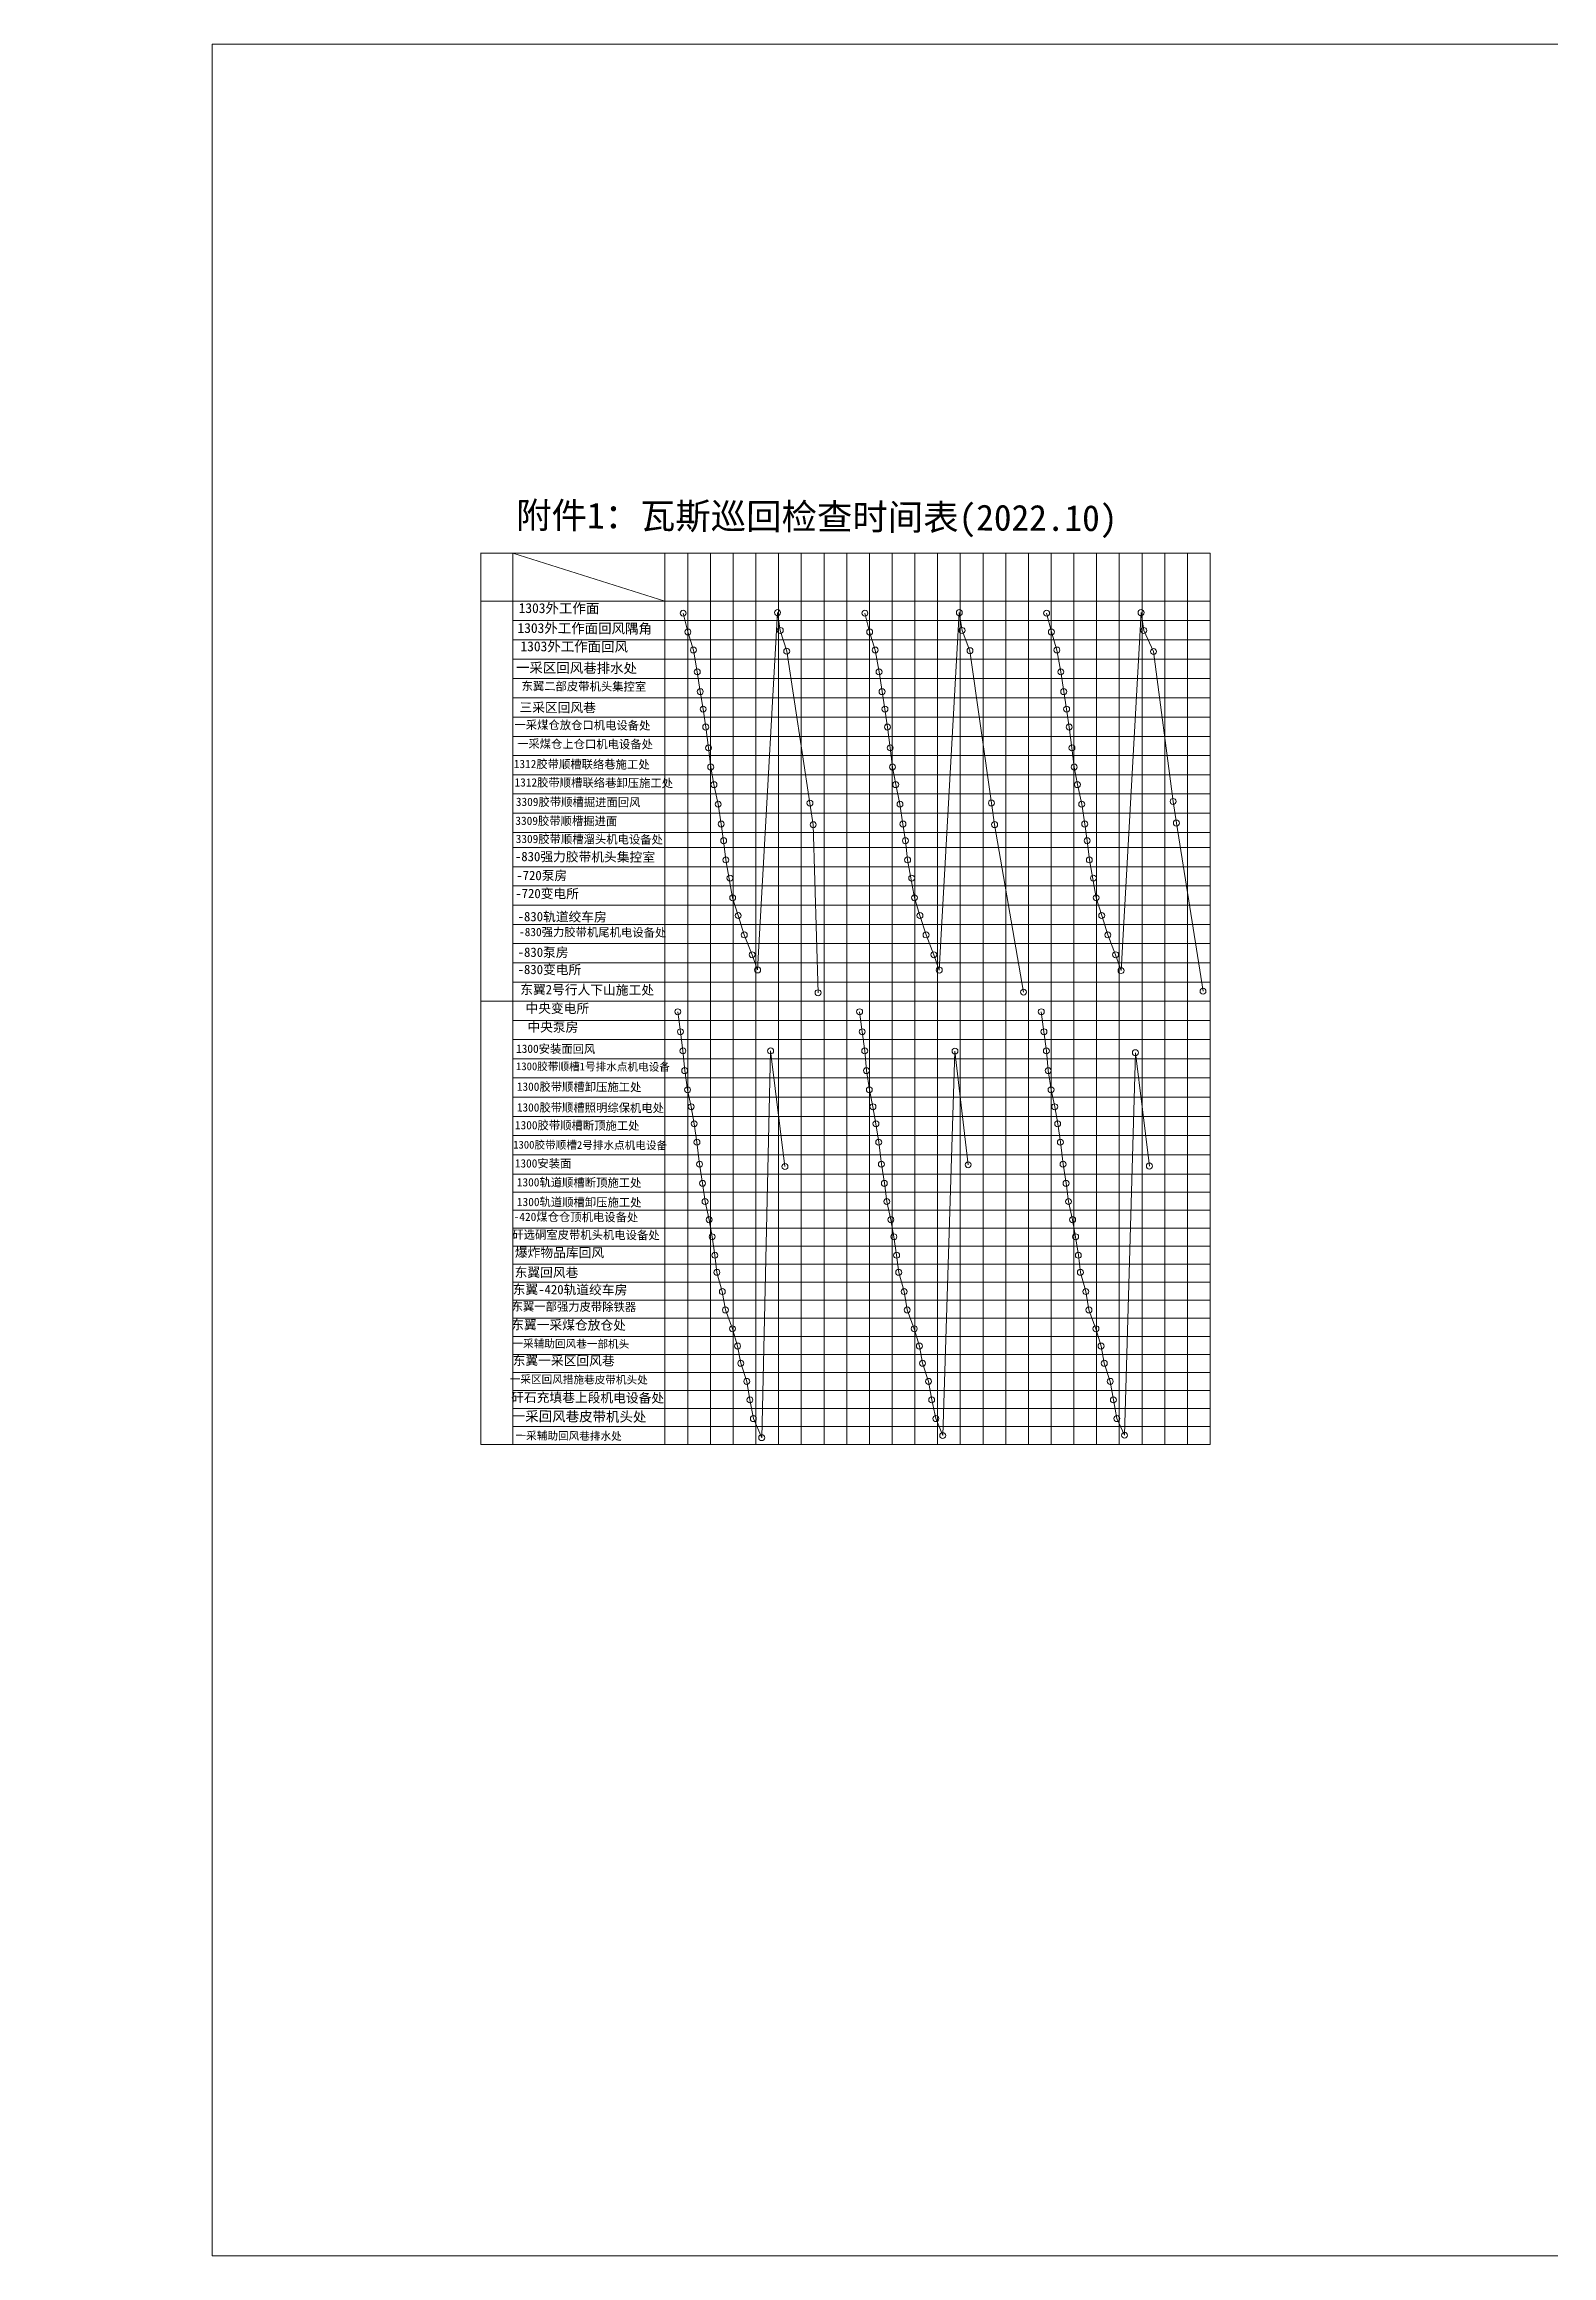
# Model space of a CAD drawing. Header units: inches. Extents: x -211412 to -11687, y -5 to 7052.
# Drawn here: x -208450 to -207869, y 6200 to 7052 of the extents above; entities that cross this region are included whole.
import ezdxf

# ---------------------------------------------------------------- set-up
doc = ezdxf.new("R2010")
doc.units = ezdxf.units.IN
doc.header["$MEASUREMENT"] = 0
doc.linetypes.add('CKSDHX1', pattern=[36, 30, -2, 0, -2, 0, -2])
doc.layers.get('0').update_dxf_attribs({"lineweight": 0})
doc.layers.add('通防巷道名称', color=7, linetype='CKSDHX1')

msp = doc.modelspace()

# ---------------------------------------------------------------- linework, layer by layer
at = {"color": 7}
for p, q in [((-208281.85, 6837.18), (-208281.85, 6855.69)), ((-208269.53, 6855.69), (-208210.91, 6837.18)), ((-208269.51, 6837.18), (-208269.51, 6855.69)), ((-208210.89, 6855.69), (-208210.89, 6683.08)), ((-208202.11, 6855.69), (-208202.11, 6683.08)), ((-208193.39, 6855.69), (-208193.39, 6683.08)), ((-208184.61, 6855.69), (-208184.61, 6683.08)), ((-208175.85, 6855.69), (-208175.85, 6683.08)), ((-208167.1, 6855.69), (-208167.1, 6683.08)), ((-208158.38, 6855.69), (-208158.38, 6683.08)), ((-208149.6, 6855.69), (-208149.6, 6683.08)), ((-208140.84, 6855.69), (-208140.84, 6683.08)), ((-208132.09, 6855.69), (-208132.09, 6683.08)), ((-208123.34, 6855.69), (-208123.34, 6683.08)), ((-208114.59, 6855.69), (-208114.59, 6683.08)), ((-208105.83, 6855.69), (-208105.83, 6683.08)), ((-208097.08, 6855.69), (-208097.08, 6683.08)), ((-208088.33, 6855.69), (-208088.33, 6683.08)), ((-208079.58, 6855.69), (-208079.58, 6683.08)), ((-208070.83, 6855.69), (-208070.83, 6683.08)), ((-208062.07, 6855.69), (-208062.07, 6683.08)), ((-208053.32, 6855.69), (-208053.32, 6683.08)), ((-208044.57, 6855.69), (-208044.57, 6683.08)), ((-208035.85, 6855.69), (-208035.85, 6683.08)), ((-208027.06, 6855.69), (-208027.06, 6683.08)), ((-208018.31, 6855.69), (-208018.31, 6683.08)), ((-208009.56, 6855.69), (-208009.56, 6683.08)), ((-208000.84, 6855.69), (-208000.84, 6837.18)), ((-208281.85, 6762.91), (-208281.85, 6837.18)), ((-208269.51, 6683.08), (-208269.51, 6837.18)), ((-208000.84, 6837.18), (-208000.84, 6734.86)), ((-208269.51, 6814.81), (-208000.82, 6814.81)), ((-208269.53, 6799.9), (-208000.86, 6799.9)), ((-208269.53, 6792.5), (-208000.86, 6792.5)), ((-208269.53, 6785.1), (-208000.86, 6785.1)), ((-208269.53, 6777.71), (-208000.86, 6777.71)), ((-208269.53, 6770.31), (-208000.86, 6770.31)), ((-208281.85, 6734.86), (-208281.85, 6762.91)), ((-208269.51, 6762.91), (-208000.86, 6762.91)), ((-208269.63, 6755.52), (-208000.96, 6755.52)), ((-208269.63, 6748.12), (-208000.96, 6748.12)), ((-208269.63, 6742.25), (-208000.96, 6742.25)), ((-208281.85, 6683.08), (-208281.85, 6734.86)), ((-208269.63, 6734.86), (-208000.84, 6734.86)), ((-208269.51, 6734.86), (-208000.84, 6734.86)), ((-208000.84, 6734.86), (-208000.84, 6683.08)), ((-208269.51, 6727.46), (-208000.84, 6727.46)), ((-208269.51, 6720.06), (-208000.84, 6720.06)), ((-208269.51, 6712.67), (-208000.84, 6712.67)), ((-208269.51, 6705.27), (-208000.84, 6705.27)), ((-208269.51, 6697.87), (-208000.84, 6697.87)), ((-208269.51, 6690.47), (-208000.84, 6690.47)), ((-208281.85, 6512.25), (-208281.85, 6683.08)), ((-208281.85, 6683.08), (-208000.84, 6683.08)), ((-208269.51, 6512.25), (-208269.51, 6683.08)), ((-208210.89, 6683.08), (-208210.89, 6512.25)), ((-208202.11, 6683.08), (-208202.11, 6512.25)), ((-208193.39, 6683.08), (-208193.39, 6512.25)), ((-208184.61, 6683.08), (-208184.61, 6512.25)), ((-208175.85, 6683.08), (-208175.85, 6512.25)), ((-208167.1, 6683.08), (-208167.1, 6512.25)), ((-208158.38, 6683.08), (-208158.38, 6512.25)), ((-208149.6, 6683.08), (-208149.6, 6512.25)), ((-208140.84, 6683.08), (-208140.84, 6512.25)), ((-208132.09, 6683.08), (-208132.09, 6512.25)), ((-208123.34, 6683.08), (-208123.34, 6512.25)), ((-208114.59, 6683.08), (-208114.59, 6512.25)), ((-208105.83, 6683.08), (-208105.83, 6512.25)), ((-208097.08, 6683.08), (-208097.08, 6512.25)), ((-208088.33, 6683.08), (-208088.33, 6512.25)), ((-208079.58, 6683.08), (-208079.58, 6512.25)), ((-208070.83, 6683.08), (-208070.83, 6512.25)), ((-208062.07, 6683.08), (-208062.07, 6512.25)), ((-208053.32, 6683.08), (-208053.32, 6512.25)), ((-208044.57, 6683.08), (-208044.57, 6512.25)), ((-208035.85, 6683.08), (-208035.85, 6512.25)), ((-208027.06, 6683.08), (-208027.06, 6512.25)), ((-208018.31, 6683.08), (-208018.31, 6512.25)), ((-208009.56, 6683.08), (-208009.56, 6512.25)), ((-208000.84, 6683.08), (-208000.84, 6512.25)), ((-208269.51, 6675.68), (-208000.84, 6675.68)), ((-208269.51, 6668.28), (-208000.84, 6668.28)), ((-208269.51, 6660.89), (-208000.84, 6660.89)), ((-208269.51, 6653.49), (-208000.84, 6653.49)), ((-208269.51, 6646.09), (-208000.84, 6646.09)), ((-208269.51, 6638.69), (-208000.84, 6638.69)), ((-208269.51, 6631.3), (-208000.84, 6631.3)), ((-208269.51, 6623.9), (-208000.84, 6623.9)), ((-208281.85, 6512.25), (-208281.85, 6616.5)), ((-208269.51, 6616.5), (-208000.84, 6616.5)), ((-208202.11, 6616.5), (-208202.11, 6512.25)), ((-208184.61, 6616.5), (-208184.61, 6512.25)), ((-208175.85, 6616.5), (-208175.85, 6512.25)), ((-208167.1, 6616.5), (-208167.1, 6512.25)), ((-208158.35, 6616.5), (-208158.35, 6512.25)), ((-208149.6, 6616.5), (-208149.6, 6512.25)), ((-208140.84, 6616.5), (-208140.84, 6512.25)), ((-208269.48, 6609.55), (-208000.81, 6609.55)), ((-208269.51, 6602.6), (-208000.84, 6602.6)), ((-208269.51, 6602.6), (-208000.84, 6602.6)), ((-208269.48, 6595.65), (-208000.81, 6595.65)), ((-208269.51, 6588.7), (-208000.84, 6588.7)), ((-208269.48, 6581.75), (-208000.84, 6581.75)), ((-208269.51, 6574.8), (-208000.84, 6574.8)), ((-208269.51, 6574.8), (-208000.84, 6574.8)), ((-208269.51, 6560.9), (-208000.84, 6560.9)), ((-208269.48, 6567.85), (-208000.84, 6567.85)), ((-208269.48, 6553.95), (-208000.84, 6553.95)), ((-208269.51, 6547), (-208000.84, 6547)), ((-208269.51, 6540.05), (-208000.84, 6540.05)), ((-208269.51, 6533.1), (-208000.84, 6533.1)), ((-208269.51, 6526.15), (-208000.84, 6526.15)), ((-208269.51, 6519.2), (-208000.84, 6519.2)), ((-208281.85, 6512.25), (-208000.84, 6512.25))]:
    msp.add_line(p, q, dxfattribs=at)
for p, q in [((-208281.85, 6837.18), (-208000.84, 6837.18)), ((-208269.51, 6829.73), (-208000.84, 6829.73)), ((-208203.9, 6832.57), (-208202.06, 6825.32)), ((-208202.06, 6825.32), (-208199.93, 6818.38)), ((-208175.2, 6695.1), (-208167.51, 6832.78)), ((-208167.51, 6832.78), (-208166.46, 6825.92)), ((-208166.46, 6825.92), (-208163.97, 6817.91)), ((-208133.85, 6832.57), (-208132.02, 6825.32)), ((-208132.02, 6825.32), (-208129.89, 6818.38)), ((-208105.2, 6695.06), (-208097.47, 6832.78)), ((-208097.47, 6832.78), (-208096.41, 6825.92)), ((-208096.41, 6825.92), (-208093.36, 6818.1)), ((-208063.83, 6832.57), (-208062, 6825.32)), ((-208062, 6825.32), (-208059.87, 6818.38)), ((-208035.15, 6694.88), (-208027.45, 6832.78)), ((-208027.45, 6832.78), (-208026.39, 6825.92)), ((-208026.39, 6825.92), (-208022.63, 6817.8)), ((-208269.51, 6822.27), (-208000.84, 6822.27)), ((-208199.93, 6818.38), (-208198.43, 6809.95)), ((-208163.97, 6817.91), (-208155.02, 6759.38)), ((-208129.89, 6818.38), (-208128.39, 6809.95)), ((-208093.36, 6818.1), (-208085.1, 6759.43)), ((-208059.87, 6818.38), (-208058.37, 6809.95)), ((-208022.63, 6817.8), (-208015.09, 6760.04)), ((-208198.43, 6809.95), (-208197.3, 6802.33)), ((-208128.39, 6809.95), (-208127.25, 6802.33)), ((-208058.37, 6809.95), (-208057.23, 6802.33)), ((-208269.51, 6807.36), (-208000.84, 6807.36)), ((-208197.3, 6802.33), (-208196.19, 6795.59)), ((-208127.25, 6802.33), (-208126.14, 6795.59)), ((-208057.23, 6802.33), (-208056.12, 6795.59)), ((-208196.19, 6795.59), (-208195.2, 6788.7)), ((-208126.14, 6795.59), (-208125.16, 6788.7)), ((-208056.12, 6795.59), (-208055.14, 6788.7)), ((-208195.2, 6788.7), (-208194.14, 6780.67)), ((-208125.16, 6788.7), (-208124.1, 6780.67)), ((-208055.14, 6788.7), (-208054.08, 6780.67)), ((-208194.14, 6780.67), (-208193.27, 6773.29)), ((-208124.1, 6780.67), (-208123.22, 6773.29)), ((-208054.08, 6780.67), (-208053.21, 6773.29)), ((-208193.27, 6773.29), (-208192.03, 6766.5)), ((-208192.03, 6766.5), (-208190.38, 6758.97)), ((-208123.22, 6773.29), (-208121.98, 6766.5)), ((-208121.98, 6766.5), (-208120.33, 6758.97)), ((-208053.21, 6773.29), (-208051.96, 6766.5)), ((-208051.96, 6766.5), (-208050.32, 6758.97)), ((-208190.38, 6758.97), (-208189.23, 6751.33)), ((-208155.02, 6759.38), (-208153.77, 6751.06)), ((-208120.33, 6758.97), (-208119.18, 6751.33)), ((-208085.1, 6759.43), (-208083.86, 6751.12)), ((-208050.32, 6758.97), (-208049.16, 6751.33)), ((-208015.09, 6760.04), (-208013.84, 6751.72)), ((-208189.23, 6751.33), (-208188.28, 6744.9)), ((-208153.77, 6751.06), (-208151.9, 6686.33)), ((-208119.18, 6751.33), (-208118.24, 6744.9)), ((-208083.86, 6751.12), (-208072.73, 6686.56)), ((-208049.16, 6751.33), (-208048.22, 6744.9)), ((-208013.84, 6751.72), (-208003.57, 6686.94)), ((-208188.28, 6744.9), (-208187.44, 6737.51)), ((-208118.24, 6744.9), (-208117.39, 6737.51)), ((-208048.22, 6744.9), (-208047.37, 6737.51)), ((-208187.44, 6737.51), (-208184.81, 6722.92)), ((-208117.39, 6737.51), (-208114.76, 6722.92)), ((-208047.37, 6737.51), (-208044.74, 6722.92)), ((-208184.81, 6722.92), (-208182.67, 6716.09)), ((-208114.76, 6722.92), (-208112.63, 6716.09)), ((-208044.74, 6722.92), (-208042.61, 6716.09)), ((-208182.67, 6716.09), (-208180.33, 6708.62)), ((-208112.63, 6716.09), (-208110.28, 6708.62)), ((-208042.61, 6716.09), (-208040.26, 6708.62)), ((-208180.33, 6708.62), (-208177.31, 6700.97)), ((-208110.28, 6708.62), (-208107.27, 6700.97)), ((-208040.26, 6708.62), (-208037.25, 6700.97)), ((-208177.31, 6700.97), (-208175.2, 6695.1)), ((-208107.27, 6700.97), (-208105.2, 6695.06)), ((-208037.25, 6700.97), (-208035.15, 6694.88)), ((-208205.94, 6679.01), (-208204.94, 6671.3)), ((-208204.94, 6671.3), (-208203.98, 6663.94)), ((-208135.89, 6679.01), (-208134.89, 6671.3)), ((-208134.89, 6671.3), (-208133.93, 6663.94)), ((-208065.88, 6679.01), (-208064.87, 6671.3)), ((-208064.87, 6671.3), (-208063.91, 6663.94)), ((-208203.98, 6663.94), (-208203.3, 6656.32)), ((-208173.61, 6514.92), (-208170.19, 6663.93)), ((-208170.19, 6663.93), (-208164.65, 6619.39)), ((-208133.93, 6663.94), (-208133.25, 6656.32)), ((-208103.87, 6515.75), (-208099.14, 6663.83)), ((-208099.14, 6663.83), (-208094.08, 6620.04)), ((-208063.91, 6663.94), (-208063.23, 6656.32)), ((-208033.81, 6515.88), (-208029.62, 6663.22)), ((-208029.62, 6663.22), (-208024.22, 6619.58)), ((-208203.3, 6656.32), (-208202.18, 6648.95)), ((-208133.25, 6656.32), (-208132.14, 6648.95)), ((-208063.23, 6656.32), (-208062.12, 6648.95)), ((-208202.18, 6648.95), (-208200.79, 6642.41)), ((-208132.14, 6648.95), (-208130.74, 6642.41)), ((-208062.12, 6648.95), (-208060.72, 6642.41)), ((-208200.79, 6642.41), (-208199.64, 6635.85)), ((-208130.74, 6642.41), (-208129.59, 6635.85)), ((-208060.72, 6642.41), (-208059.57, 6635.85)), ((-208199.64, 6635.85), (-208198.58, 6628.75)), ((-208198.58, 6628.75), (-208197.56, 6620.28)), ((-208129.59, 6635.85), (-208128.54, 6628.75)), ((-208128.54, 6628.75), (-208127.51, 6620.28)), ((-208059.57, 6635.85), (-208058.52, 6628.75)), ((-208058.52, 6628.75), (-208057.49, 6620.28)), ((-208197.56, 6620.28), (-208196.41, 6612.91)), ((-208127.51, 6620.28), (-208126.36, 6612.91)), ((-208057.49, 6620.28), (-208056.34, 6612.91)), ((-208196.41, 6612.91), (-208195.46, 6605.89)), ((-208126.36, 6612.91), (-208125.41, 6605.89)), ((-208056.34, 6612.91), (-208055.4, 6605.89)), ((-208195.46, 6605.89), (-208193.88, 6598.88)), ((-208125.41, 6605.89), (-208123.83, 6598.88)), ((-208055.4, 6605.89), (-208053.81, 6598.88)), ((-208193.88, 6598.88), (-208192.73, 6592.32)), ((-208123.83, 6598.88), (-208122.68, 6592.32)), ((-208053.81, 6598.88), (-208052.66, 6592.32)), ((-208192.73, 6592.32), (-208191.67, 6585.21)), ((-208122.68, 6592.32), (-208121.62, 6585.21)), ((-208052.66, 6592.32), (-208051.61, 6585.21)), ((-208191.67, 6585.21), (-208190.88, 6578.62)), ((-208190.88, 6578.62), (-208188.79, 6571.21)), ((-208121.62, 6585.21), (-208120.83, 6578.62)), ((-208120.83, 6578.62), (-208118.74, 6571.21)), ((-208051.61, 6585.21), (-208050.82, 6578.62)), ((-208050.82, 6578.62), (-208048.72, 6571.21)), ((-208188.79, 6571.21), (-208187.6, 6564.14)), ((-208118.74, 6571.21), (-208117.55, 6564.14)), ((-208048.72, 6571.21), (-208047.53, 6564.14)), ((-208187.6, 6564.14), (-208184.89, 6556.88)), ((-208117.55, 6564.14), (-208114.84, 6556.88)), ((-208047.53, 6564.14), (-208044.82, 6556.88)), ((-208184.89, 6556.88), (-208182.92, 6550.23)), ((-208114.84, 6556.88), (-208112.87, 6550.23)), ((-208044.82, 6556.88), (-208042.85, 6550.23)), ((-208182.92, 6550.23), (-208181.69, 6543.58)), ((-208181.69, 6543.58), (-208179.38, 6536.62)), ((-208112.87, 6550.23), (-208111.64, 6543.58)), ((-208111.64, 6543.58), (-208109.34, 6536.62)), ((-208042.85, 6550.23), (-208041.62, 6543.58)), ((-208041.62, 6543.58), (-208039.32, 6536.62)), ((-208179.38, 6536.62), (-208178.17, 6529.49)), ((-208109.34, 6536.62), (-208108.12, 6529.49)), ((-208039.32, 6536.62), (-208038.1, 6529.49)), ((-208178.17, 6529.49), (-208176.84, 6522.26)), ((-208108.12, 6529.49), (-208106.49, 6522.26)), ((-208038.1, 6529.49), (-208036.77, 6522.26)), ((-208176.84, 6522.26), (-208173.61, 6514.92)), ((-208106.49, 6522.26), (-208103.87, 6515.75)), ((-208036.77, 6522.26), (-208033.81, 6515.88))]:
    msp.add_line(p, q)
msp.add_lwpolyline([(-208385.33, 7051.76), (-207499.14, 7051.76), (-207499.14, 6199.75), (-208385.33, 6199.75)], close=True)
msp.add_lwpolyline([(-208281.97, 6855.69), (-208000.84, 6855.69)], dxfattribs=at)
for centre in [(-208203.9, 6832.57), (-208167.51, 6832.78), (-208133.85, 6832.57), (-208097.47, 6832.78), (-208063.83, 6832.57), (-208027.45, 6832.78), (-208202.06, 6825.32), (-208166.46, 6825.92), (-208132.02, 6825.32), (-208096.41, 6825.92), (-208062, 6825.32), (-208026.39, 6825.92), (-208199.93, 6818.38), (-208163.97, 6817.91), (-208129.89, 6818.38), (-208093.36, 6818.1), (-208059.87, 6818.38), (-208022.63, 6817.8), (-208198.43, 6809.95), (-208128.39, 6809.95), (-208058.37, 6809.95), (-208197.3, 6802.33), (-208127.25, 6802.33), (-208057.23, 6802.33), (-208196.19, 6795.59), (-208126.14, 6795.59), (-208056.12, 6795.59), (-208195.2, 6788.7), (-208125.16, 6788.7), (-208055.14, 6788.7), (-208194.14, 6780.67), (-208193.27, 6773.29), (-208124.1, 6780.67), (-208123.22, 6773.29), (-208054.08, 6780.67), (-208053.21, 6773.29), (-208192.03, 6766.5), (-208121.98, 6766.5), (-208051.96, 6766.5), (-208190.38, 6758.97), (-208155.02, 6759.38), (-208120.33, 6758.97), (-208085.1, 6759.43), (-208050.32, 6758.97), (-208015.09, 6760.04), (-208189.23, 6751.33), (-208153.77, 6751.06), (-208119.18, 6751.33), (-208083.86, 6751.12), (-208049.16, 6751.33), (-208013.84, 6751.72), (-208188.28, 6744.9), (-208118.24, 6744.9), (-208048.22, 6744.9), (-208187.44, 6737.51), (-208185.86, 6730.48), (-208117.39, 6737.51), (-208115.81, 6730.48), (-208047.37, 6737.51), (-208045.79, 6730.48), (-208184.81, 6722.92), (-208114.76, 6722.92), (-208044.74, 6722.92), (-208182.67, 6716.09), (-208112.63, 6716.09), (-208042.61, 6716.09), (-208180.33, 6708.62), (-208110.28, 6708.62), (-208040.26, 6708.62), (-208177.31, 6700.97), (-208107.27, 6700.97), (-208037.25, 6700.97), (-208175.2, 6695.1), (-208105.2, 6695.06), (-208035.15, 6694.88), (-208205.94, 6679.01), (-208151.9, 6686.33), (-208135.89, 6679.01), (-208135.89, 6679.01), (-208135.89, 6679.01), (-208135.89, 6679.01), (-208135.89, 6679.01), (-208135.89, 6679.01), (-208135.89, 6679.01), (-208135.89, 6679.01), (-208135.89, 6679.01), (-208135.89, 6679.01), (-208135.89, 6679.01), (-208135.89, 6679.01), (-208135.89, 6679.01), (-208135.89, 6679.01), (-208135.89, 6679.01), (-208072.73, 6686.56), (-208065.88, 6679.01), (-208065.88, 6679.01), (-208065.88, 6679.01), (-208065.88, 6679.01), (-208065.88, 6679.01), (-208065.88, 6679.01), (-208065.88, 6679.01), (-208065.88, 6679.01), (-208065.88, 6679.01), (-208065.88, 6679.01), (-208065.88, 6679.01), (-208065.88, 6679.01), (-208065.88, 6679.01), (-208065.88, 6679.01), (-208065.88, 6679.01), (-208003.57, 6686.94), (-208204.94, 6671.3), (-208134.89, 6671.3), (-208064.87, 6671.3), (-208203.98, 6663.94), (-208170.19, 6663.93), (-208133.93, 6663.94), (-208099.14, 6663.83), (-208063.91, 6663.94), (-208029.62, 6663.22), (-208203.3, 6656.32), (-208133.25, 6656.32), (-208063.23, 6656.32), (-208202.18, 6648.95), (-208132.14, 6648.95), (-208062.12, 6648.95), (-208200.79, 6642.41), (-208200.79, 6642.41), (-208130.74, 6642.41), (-208130.74, 6642.41), (-208060.72, 6642.41), (-208060.72, 6642.41), (-208199.64, 6635.85), (-208199.64, 6635.85), (-208198.58, 6628.75), (-208198.58, 6628.75), (-208129.59, 6635.85), (-208129.59, 6635.85), (-208128.54, 6628.75), (-208128.54, 6628.75), (-208059.57, 6635.85), (-208059.57, 6635.85), (-208058.52, 6628.75), (-208058.52, 6628.75), (-208197.56, 6620.28), (-208164.65, 6619.39), (-208127.51, 6620.28), (-208094.08, 6620.04), (-208057.49, 6620.28), (-208024.22, 6619.58), (-208196.41, 6612.91), (-208126.36, 6612.91), (-208056.34, 6612.91), (-208195.46, 6605.89), (-208125.41, 6605.89), (-208055.4, 6605.89), (-208193.88, 6598.88), (-208193.88, 6598.88), (-208193.88, 6598.88), (-208193.88, 6598.88), (-208123.83, 6598.88), (-208123.83, 6598.88), (-208123.83, 6598.88), (-208123.83, 6598.88), (-208053.81, 6598.88), (-208053.81, 6598.88), (-208053.81, 6598.88), (-208053.81, 6598.88), (-208192.73, 6592.32), (-208192.73, 6592.32), (-208191.67, 6585.21), (-208191.67, 6585.21), (-208122.68, 6592.32), (-208122.68, 6592.32), (-208121.62, 6585.21), (-208121.62, 6585.21), (-208052.66, 6592.32), (-208052.66, 6592.32), (-208051.61, 6585.21), (-208051.61, 6585.21), (-208190.88, 6578.62), (-208190.88, 6578.62), (-208120.83, 6578.62), (-208120.83, 6578.62), (-208050.82, 6578.62), (-208050.82, 6578.62), (-208188.79, 6571.21), (-208188.79, 6571.21), (-208118.74, 6571.21), (-208118.74, 6571.21), (-208048.72, 6571.21), (-208048.72, 6571.21), (-208187.6, 6564.14), (-208117.55, 6564.14), (-208047.53, 6564.14), (-208184.89, 6556.88), (-208114.84, 6556.88), (-208044.82, 6556.88), (-208182.92, 6550.23), (-208181.69, 6543.58), (-208112.87, 6550.23), (-208111.64, 6543.58), (-208042.85, 6550.23), (-208041.62, 6543.58), (-208179.38, 6536.62), (-208109.34, 6536.62), (-208039.32, 6536.62), (-208178.17, 6529.49), (-208108.12, 6529.49), (-208038.1, 6529.49), (-208176.84, 6522.26), (-208106.49, 6522.26), (-208036.77, 6522.26), (-208173.61, 6514.92), (-208103.87, 6515.75), (-208033.81, 6515.88)]:
    msp.add_circle(centre, 1.15, dxfattribs=at)

# ---------------------------------------------------------------- texts
at = {"layer": '通防巷道名称', "color": 0, "linetype": 'Continuous', "lineweight": 30, "attachment_point": 1, "rotation": 359.70445}
for s, insert, char_height, width in [('{\\fSimSun|b0|i0|c134|p34;\\C7;附件1：瓦斯巡回检查时间表\\Ftxt|c134;(2022.10)}', (-208268.21, 6875.35), 10, 315.7873), ('{\\fSimSun|b0|i0|c134|p34;\\C7;1303外工作面}', (-208267.26, 6836.45), 3.8, 67.4626), ('{\\fSimSun|b0|i0|c134|p34;\\C7;1303外工作面回风隅角}', (-208267.7, 6828.77), 3.8, 67.4626), ('{\\fSimSun|b0|i0|c134|p34;\\C7;1303外工作面回风}', (-208266.56, 6821.72), 3.8, 67.4626), ('{\\fSimSun|b0|i0|c134|p34;\\C7;一采区回风巷排水处}', (-208268.3, 6813.5), 3.8, 67.4626), ('{\\fSimSun|b0|i0|c134|p2;东翼二部皮带机头集控室}', (-208266.13, 6806.08), 3.2, 67.4626), ('{\\fSimSun|b0|i0|c134|p34;\\C7;一采煤仓放仓口机电设备处}', (-208268.87, 6791.15), 3.2, 95.9772), ('{\\fSimSun|b0|i0|c134|p34;三采区回风巷}', (-208266.95, 6798.11), 3.6, 67.4626), ('{\\fSimSun|b0|i0|c134|p34;\\C7;一采煤仓上仓口机电设备处}', (-208267.89, 6783.87), 3.2, 95.9772), ('{\\fSimSun|b0|i0|c134|p34;\\C7;1312胶带顺槽联络巷施工处}', (-208269.15, 6776.1), 3.2, 67.4626), ('{\\fSimSun|b0|i0|c134|p34;-830强力胶带机头集控室}', (-208268.7, 6740.65), 3.6, 67.4626), ('{\\fSimSun|b0|i0|c134|p34;-720泵房}', (-208268.18, 6733.37), 3.6, 67.4626), ('{\\fSimSun|b0|i0|c134|p34;-720变电所}', (-208268.56, 6726.42), 3.6, 67.4626), ('{\\fSimSun|b0|i0|c134|p34;-830轨道绞车房}', (-208267.66, 6717.51), 3.6, 67.4626), ('{\\fSimSun|b0|i0|c134|p34;-830强力胶带机尾机电设备处}', (-208267.11, 6711.37), 3.2, 67.4626), ('{\\fSimSun|b0|i0|c134|p34;-830变电所}', (-208267.67, 6697.15), 3.6, 67.4626), ('{\\fSimSun|b0|i0|c134|p34;-830泵房}', (-208267.64, 6703.78), 3.6, 67.4626), ('{\\fSimSun|b0|i0|c134|p34;东翼2号行人下山施工处}', (-208266.65, 6689.41), 3.6, 67.4626), ('{\\fSimSun|b0|i0|c134|p34;\\C7;中央变电所}', (-208264.64, 6682.2), 3.6, 67.4626), ('{\\fSimSun|b0|i0|c134|p34;\\C7;中央泵房}', (-208263.9, 6674.99), 3.6, 67.4626), ('{\\fSimSun|b0|i0|c134|p34;\\C7;1300安装面回风}', (-208268.25, 6666.38), 3.2, 67.4626), ('{\\fSimSun|b0|i0|c134|p34;\\C7;1300胶带顺槽1号排水点机电设备}', (-208268.27, 6659.52), 3, 67.4626), ('{\\fSimSun|b0|i0|c134|p34;\\C7;1300胶带顺槽卸压施工处}', (-208267.97, 6651.78), 3.2, 67.4626), ('{\\fSimSun|b0|i0|c134|p34;\\C7;1300胶带顺槽断顶施工处}', (-208268.7, 6636.94), 3.2, 67.4626), ('{\\fSimSun|b0|i0|c134|p34;\\C7;1300胶带顺槽照明综保机电处}', (-208267.97, 6643.79), 3.2, 67.4626), ('{\\fSimSun|b0|i0|c134|p34;\\C7;1300胶带顺槽2号排水点机电设备}', (-208269.35, 6629.31), 3, 67.4626), ('{\\fSimSun|b0|i0|c134|p34;\\C7;1300安装面}', (-208268.75, 6622.22), 3.2, 67.4626), ('{\\fSimSun|b0|i0|c134|p34;\\C7;1300轨道顺槽断顶施工处}', (-208267.96, 6614.95), 3.2, 67.4626), ('{\\fSimSun|b0|i0|c134|p34;\\C7;1300轨道顺槽卸压施工处}', (-208267.93, 6607.37), 3.2, 67.4626), ('{\\fSimSun|b0|i0|c134|p34;\\C7;矸选硐室皮带机头机电设备处}', (-208269.69, 6594.78), 3.2, 67.4626), ('{\\fSimSun|b0|i0|c134|p34;\\C7;-420煤仓仓顶机电设备处}', (-208269.17, 6601.63), 3.2, 67.4626), ('{\\fSimSun|b0|i0|c134|p34;\\C7;爆炸物品库回风}', (-208268.7, 6588.14), 3.6, 67.4626), ('{\\fSimSun|b0|i0|c134|p34;\\C7;东翼回风巷}', (-208268.81, 6580.47), 3.6, 67.4626), ('{\\fSimSun|b0|i0|c134|p34;\\C7;东翼-420轨道绞车房}', (-208269.56, 6573.89), 3.6, 67.4626), ('{\\fSimSun|b0|i0|c134|p34;\\C7;东翼一采煤仓放仓处}', (-208270.13, 6560.27), 3.6, 67.4626), ('{\\fSimSun|b0|i0|c134|p34;\\C7;东翼一部强力皮带除铁器}', (-208269.98, 6567.08), 3.2, 67.4626), ('{\\fSimSun|b0|i0|c134|p34;\\C7;一采辅助回风巷一部机头}', (-208269.65, 6552.71), 3, 67.4626), ('{\\fSimSun|b0|i0|c134|p34;\\C7;东翼一采区回风巷}', (-208269.55, 6546.52), 3.6, 67.4626), ('{\\fSimSun|b0|i0|c134|p34;\\C7;一采区回风措施巷皮带机头处}', (-208270.7, 6538.95), 3, 67.4626), ('{\\fSimSun|b0|i0|c134|p34;\\C7;矸石充填巷上段机电设备处}', (-208270.13, 6532.3), 3.6, 71.7216), ('{\\fSimSun|b0|i0|c134|p34;\\C7;一采回风巷皮带机头处}', (-208269.89, 6525.12), 3.8, 67.4626), ('{\\fSimSun|b0|i0|c134|p34;\\C7;一采辅助回风巷排水处}', (-208268.46, 6517.22), 3, 67.4626)]:
    msp.add_mtext(s, dxfattribs=dict(at, insert=insert, char_height=char_height, width=width))
at = {"layer": '通防巷道名称', "color": 0, "linetype": 'Continuous', "lineweight": 30, "char_height": 3.2, "attachment_point": 1, "rotation": 359.70445}
for s, insert in [('{\\fSimSun|b0|i0|c134|p34;\\C7;1312胶带顺槽联络巷卸压施工处}', (-208268.86, 6768.99)), ('{\\fSimSun|b0|i0|c134|p34;\\C7;3309胶带顺槽掘进面回风}', (-208268.34, 6761.51)), ('{\\fSimSun|b0|i0|c134|p34;\\C7;3309胶带顺槽掘进面}', (-208268.53, 6754.2)), ('{\\fSimSun|b0|i0|c134|p34;\\C7;3309胶带顺槽溜头机电设备处}', (-208268.4, 6747.22))]:
    msp.add_mtext(s, dxfattribs=dict(at, insert=insert))

doc.saveas('drawing.dxf')
